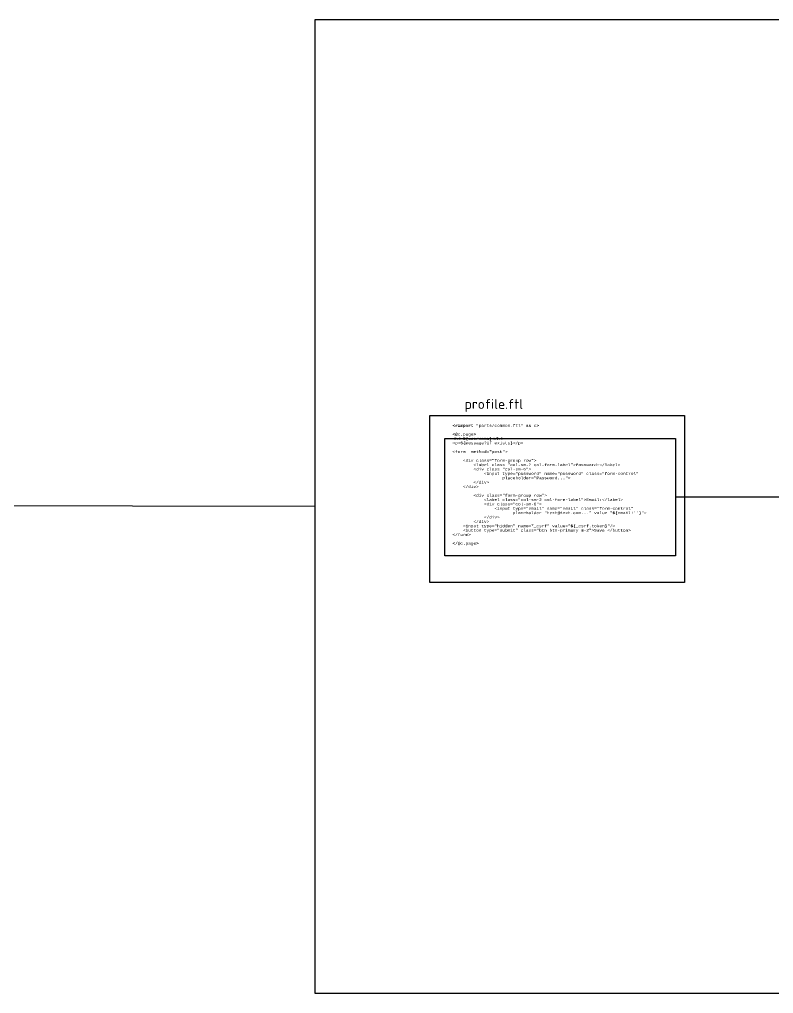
# Model space of a CAD drawing. Header units: millimetres. Extents: x 4803 to 8037, y 2131 to 3662.
# Drawn here: x 6582 to 7122, y 2131 to 2828 of the extents above; entities that cross this region are included whole.
import ezdxf

# ---------------------------------------------------------------- set-up
doc = ezdxf.new("R2010")
doc.units = ezdxf.units.MM
doc.styles.get("Standard").update_dxf_attribs({"font": 'arial.ttf'})

msp = doc.modelspace()

# ---------------------------------------------------------------- linework, layer by layer
at = {"color": 4, "lineweight": 30}
for points in [[(6793.78, 2828.22), (8033.46, 2828.22), (8033.46, 2130.61), (6793.78, 2130.61)], [(6875.91, 2544.48), (7058.27, 2544.48), (7058.27, 2424.92), (6875.91, 2424.92)]]:
    msp.add_lwpolyline(points, close=True, dxfattribs=at)
at = {"color": 3, "lineweight": 30}
msp.add_lwpolyline([(6886.77, 2528.13), (7051.95, 2528.13), (7051.95, 2444.18), (6886.77, 2444.18)], close=True, dxfattribs=at)
msp.add_lwpolyline([(7151.54, 2489.78), (7164.52, 2486.16), (7152.42, 2479.63), (7164.52, 2486.16), (7051.95, 2486.16)], dxfattribs=at)
at = {"color": 1, "lineweight": 30}
msp.add_lwpolyline([(6793.78, 2479.41), (6138.81, 2480.65)], dxfattribs=at)

# ---------------------------------------------------------------- texts
at = {"attachment_point": 1}
for s, width, insert, char_height in [('{\\fISOCPEUR|b0|i0|c0|p34;profile.ftl}', 101.5882, (6900.86, 2556.31), 7), ('{\\fCourier New|b1|i0|c204|p49;\\H0.75x;\\C23;\\c3307724;<#import \\fCourier New|b0|i0|c204|p49;\\C75;\\c5867370;"parts/common.ftl" \\fCourier New|b1|i0|c204|p49;\\C23;\\c3307724;as \\fCourier New|b0|i0|c204|p49;\\C9;\\c13023145;c\\fCourier New|b1|i0|c204|p49;\\C23;\\c3307724;>^J^J<@\\fCourier New|b0|i0|c204|p49;\\C9;\\c13023145;c.page\\fCourier New|b1|i0|c204|p49;\\C23;\\c3307724;>^J\\fCourier New|b0|i0|c204|p49;\\C43;\\c6995944;<h4>\\fCourier New|b1|i0|c204|p49;\\C23;\\c3307724;$\\{\\fCourier New|b0|i0|c204|p49;\\C9;\\c13023145;username\\fCourier New|b1|i0|c204|p49;\\C23;\\c3307724;\\}\\fCourier New|b0|i0|c204|p49;\\C43;\\c6995944;</h4>^J<p>\\fCourier New|b1|i0|c204|p49;\\C23;\\c3307724;$\\{\\fCourier New|b0|i0|c204|p49;\\C9;\\c13023145;message\\C153;\\c12293992;?\\C9;\\c13023145;if_exists\\fCourier New|b1|i0|c204|p49;\\C23;\\c3307724;\\}\\fCourier New|b0|i0|c204|p49;\\C43;\\c6995944;</p>^J^J<form  \\C9;\\c12237498;method=\\C73;\\c6406821;"post"\\C43;\\c6995944;>^J^J    <div \\C9;\\c12237498;class=\\C73;\\c6406821;"form-group row"\\C43;\\c6995944;>^J        <label \\C9;\\c12237498;class=\\C73;\\c6406821;"col-sm-2 col-form-label"\\C43;\\c6995944;>\\C9;\\c13023145;Password:\\C43;\\c6995944;</label>^J        <div \\C9;\\c12237498;class=\\C73;\\c6406821;"col-sm-6"\\C43;\\c6995944;>^J            <input \\C9;\\c12237498;type=\\C73;\\c6406821;"password" \\C9;\\c12237498;name=\\C73;\\c6406821;"password" \\C9;\\c12237498;class=\\C73;\\c6406821;"form-control"^J                   \\C9;\\c12237498;placeholder=\\C73;\\c6406821;"Password..."\\C43;\\c6995944;>^J        </div>^J    </div>^J^J        <div \\C9;\\c12237498;class=\\C73;\\c6406821;"form-group row"\\C43;\\c6995944;>^J            <label \\C9;\\c12237498;class=\\C73;\\c6406821;"col-sm-2 col-form-label"\\C43;\\c6995944;>\\C9;\\c13023145;Email:\\C43;\\c6995944;</label>^J            <div \\C9;\\c12237498;class=\\C73;\\c6406821;"col-sm-6"\\C43;\\c6995944;>^J                <input \\C9;\\c12237498;type=\\C73;\\c6406821;"email" \\C9;\\c12237498;name=\\C73;\\c6406821;"email" \\C9;\\c12237498;class=\\C73;\\c6406821;"form-control"^J                       \\C9;\\c12237498;placeholder=\\C73;\\c6406821;"text@text.com..." \\C9;\\c12237498;value=\\C73;\\c6406821;"\\fCourier New|b1|i0|c204|p49;\\C23;\\c3307724;$\\{\\fCourier New|b0|i0|c204|p49;\\C9;\\c13023145;email\\C153;\\c12293992;!\\C75;\\c5867370;\'\'\\fCourier New|b1|i0|c204|p49;\\C23;\\c3307724;\\}\\fCourier New|b0|i0|c204|p49;\\C73;\\c6406821;"\\C43;\\c6995944;>^J            </div>^J        </div>^J    <input \\C9;\\c12237498;type=\\C73;\\c6406821;"hidden" \\C9;\\c12237498;name=\\C73;\\c6406821;"_csrf" \\C9;\\c12237498;value=\\C73;\\c6406821;"\\fCourier New|b1|i0|c204|p49;\\C23;\\c3307724;$\\{\\fCourier New|b0|i0|c204|p49;\\C9;\\c13023145;_csrf.token\\fCourier New|b1|i0|c204|p49;\\C23;\\c3307724;\\}\\fCourier New|b0|i0|c204|p49;\\C73;\\c6406821;"\\C43;\\c6995944;/>^J    <button \\C9;\\c12237498;type=\\C73;\\c6406821;"submit" \\C9;\\c12237498;class=\\C73;\\c6406821;"btn btn-primary m-2"\\C43;\\c6995944;>\\C9;\\c13023145;Save \\C43;\\c6995944;</button>^J</form>^J^J\\fCourier New|b1|i0|c204|p49;\\C23;\\c3307724;</@\\fCourier New|b0|i0|c204|p49;\\C9;\\c13023145;c.page\\fCourier New|b1|i0|c204|p49;\\C23;\\c3307724;>}', 158.164, (6892.14, 2538.33), 2.5)]:
    msp.add_mtext_dynamic_manual_height_columns(s, width=width, gutter_width=12.5, heights=[0], dxfattribs=dict(at, insert=insert, char_height=char_height))

doc.saveas('drawing.dxf')
